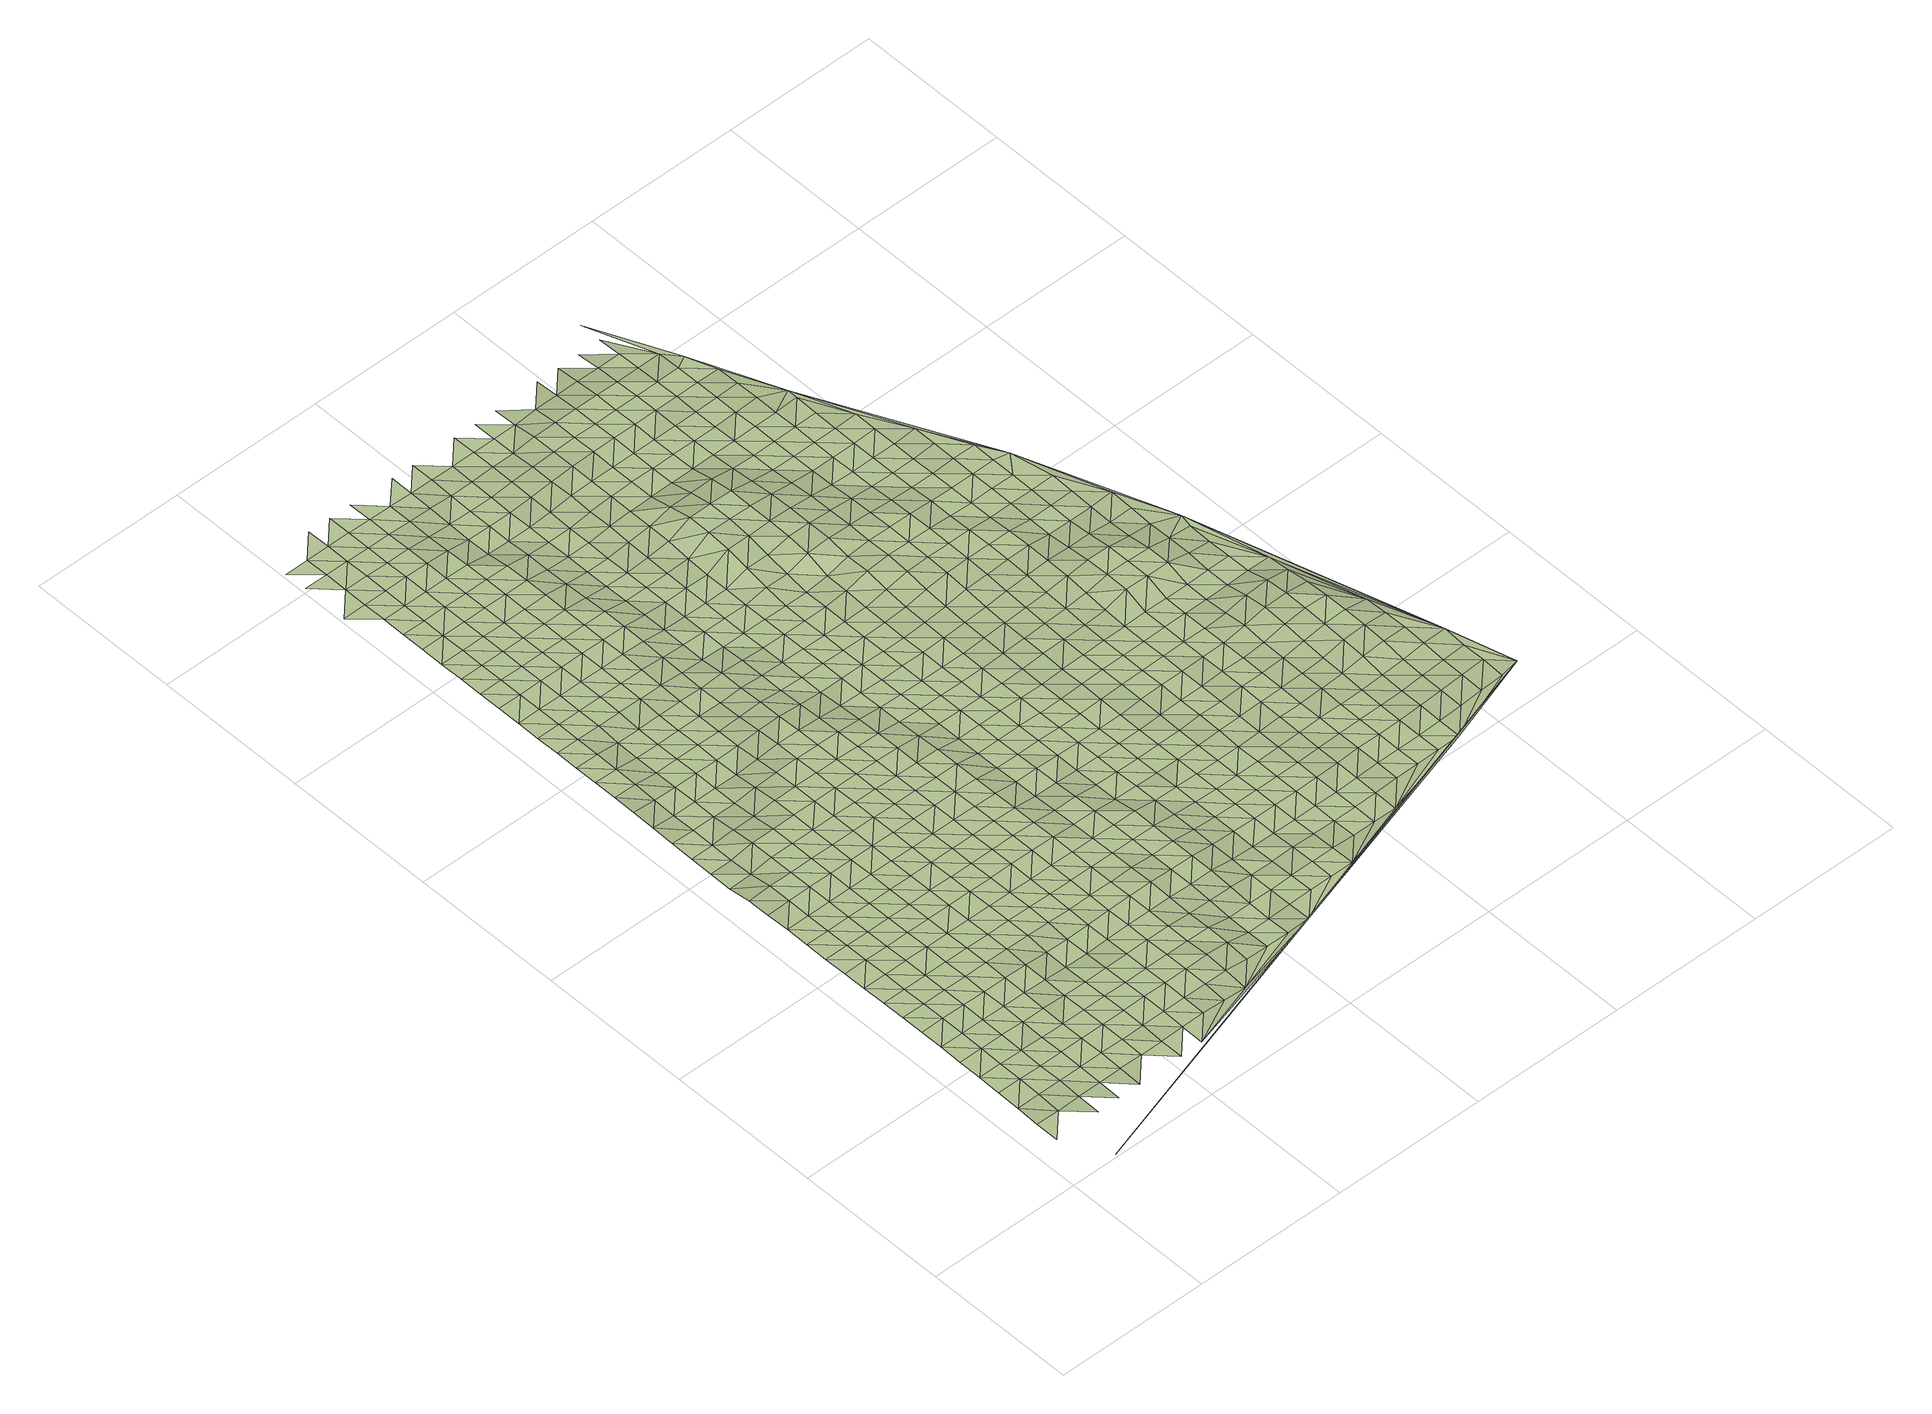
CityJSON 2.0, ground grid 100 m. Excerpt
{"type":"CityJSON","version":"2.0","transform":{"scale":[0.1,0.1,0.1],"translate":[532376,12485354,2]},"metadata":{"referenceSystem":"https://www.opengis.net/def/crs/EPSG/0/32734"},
"CityObjects":{
"terrain1":{"type":"TINRelief","geometry":[{"type":"CompositeSurface","lod":"1","boundaries":[[[0,1,2]],[[3,0,2]],[[4,3,5]],[[2,6,3]],[[7,4,5]],[[5,3,6]],[[8,7,9]],[[10,6,2]],[[5,11,7]],[[10,2,12]],[[13,8,9]],[[7,11,9]],[[6,14,5]],[[10,14,6]],[[15,16,13]],[[17,11,5]],[[9,18,13]],[[14,17,5]],[[16,15,19]],[[13,18,15]],[[9,11,20]],[[14,10,21]],[[17,20,11]],[[22,19,23]],[[10,24,21]],[[25,18,9]],[[19,15,23]],[[17,14,26]],[[20,25,9]],[[27,22,28]],[[21,26,14]],[[23,28,22]],[[15,18,29]],[[30,20,17]],[[25,31,18]],[[30,17,26]],[[32,27,33]],[[15,29,23]],[[27,28,34]],[[18,31,29]],[[32,33,35]],[[25,20,36]],[[37,26,21]],[[27,34,33]],[[20,30,38]],[[28,23,39]],[[40,37,21]],[[31,25,36]],[[39,23,29]],[[20,38,36]],[[41,35,42]],[[34,28,43]],[[30,26,44]],[[35,33,42]],[[37,45,26]],[[43,28,39]],[[46,41,47]],[[48,29,31]],[[38,30,44]],[[36,49,31]],[[44,26,45]],[[34,50,33]],[[42,47,41]],[[29,48,39]],[[37,40,51]],[[50,34,43]],[[31,49,48]],[[38,52,36]],[[46,53,54]],[[33,55,42]],[[45,37,51]],[[46,47,56]],[[44,52,38]],[[43,39,57]],[[55,33,50]],[[54,53,58]],[[49,36,59]],[[46,56,53]],[[39,48,57]],[[47,42,60]],[[52,59,36]],[[44,45,61]],[[60,42,55]],[[51,62,45]],[[63,58,64]],[[65,50,43]],[[57,66,43]],[[47,67,56]],[[48,49,68]],[[52,44,61]],[[64,58,53]],[[59,69,49]],[[61,45,62]],[[50,65,55]],[[47,60,67]],[[65,43,66]],[[70,63,71]],[[48,68,57]],[[49,69,68]],[[71,63,64]],[[53,56,72]],[[60,55,73]],[[59,52,74]],[[75,62,51]],[[67,76,56]],[[61,77,52]],[[78,70,79]],[[66,57,80]],[[65,73,55]],[[81,75,51]],[[53,72,64]],[[69,59,74]],[[79,70,71]],[[56,76,72]],[[80,57,68]],[[52,77,74]],[[67,60,82]],[[61,62,83]],[[84,78,85]],[[66,86,65]],[[73,82,60]],[[75,83,62]],[[71,64,87]],[[85,78,79]],[[86,66,80]],[[88,76,67]],[[89,68,69]],[[90,77,61]],[[64,72,87]],[[74,91,69]],[[92,93,84]],[[94,73,65]],[[82,88,67]],[[83,90,61]],[[68,89,80]],[[75,81,95]],[[85,92,84]],[[94,65,86]],[[69,91,89]],[[79,71,96]],[[74,77,97]],[[87,98,71]],[[72,76,99]],[[73,100,82]],[[83,75,95]],[[88,101,76]],[[90,97,77]],[[93,102,103]],[[96,85,79]],[[86,80,104]],[[92,105,93]],[[96,71,98]],[[100,73,94]],[[72,99,87]],[[106,91,74]],[[76,101,99]],[[80,89,104]],[[103,102,107]],[[88,82,108]],[[93,105,102]],[[97,106,74]],[[94,86,109]],[[110,90,83]],[[82,100,108]],[[95,111,83]],[[92,85,112]],[[98,87,113]],[[85,96,114]],[[104,109,86]],[[115,107,116]],[[101,88,117]],[[89,91,118]],[[90,110,97]],[[99,113,87]],[[106,119,91]],[[83,111,110]],[[105,92,112]],[[116,107,102]],[[85,114,112]],[[108,117,88]],[[98,120,96]],[[100,94,121]],[[89,118,104]],[[122,95,123]],[[94,109,124]],[[91,119,118]],[[125,115,126]],[[106,97,127]],[[113,120,98]],[[99,101,128]],[[100,121,108]],[[122,111,95]],[[126,115,116]],[[101,117,129]],[[94,124,121]],[[97,110,127]],[[102,105,130]],[[114,96,131]],[[109,104,132]],[[112,133,105]],[[125,134,135]],[[99,128,113]],[[119,106,136]],[[120,131,96]],[[101,129,128]],[[132,104,118]],[[102,130,116]],[[117,108,137]],[[134,125,126]],[[105,133,130]],[[127,136,106]],[[114,138,112]],[[124,109,139]],[[110,111,140]],[[137,108,121]],[[122,141,111]],[[122,123,142]],[[135,143,144]],[[120,113,145]],[[131,138,114]],[[139,109,132]],[[126,116,146]],[[129,117,147]],[[148,118,119]],[[110,140,127]],[[134,143,135]],[[113,128,145]],[[119,136,149]],[[111,141,140]],[[133,112,150]],[[116,130,146]],[[147,117,137]],[[151,144,152]],[[131,120,153]],[[121,124,154]],[[118,148,132]],[[138,150,112]],[[124,139,155]],[[119,149,148]],[[136,127,156]],[[143,152,144]],[[145,153,120]],[[157,134,126]],[[158,128,129]],[[137,121,154]],[[141,122,142]],[[146,159,126]],[[129,147,160]],[[124,155,154]],[[156,127,140]],[[133,161,130]],[[162,138,131]],[[139,132,163]],[[150,164,133]],[[142,123,165]],[[166,151,167]],[[134,157,143]],[[128,158,145]],[[149,136,168]],[[152,169,151]],[[157,126,159]],[[162,131,153]],[[129,160,158]],[[132,148,163]],[[130,161,146]],[[133,164,161]],[[168,136,156]],[[170,166,167]],[[147,137,171]],[[139,172,155]],[[140,141,173]],[[169,167,151]],[[154,174,137]],[[142,175,141]],[[152,143,176]],[[150,138,177]],[[153,145,178]],[[138,162,179]],[[163,172,139]],[[159,146,180]],[[171,160,147]],[[148,149,181]],[[156,140,173]],[[143,157,176]],[[158,178,145]],[[137,174,171]],[[149,168,182]],[[141,175,173]],[[170,183,184]],[[164,150,177]],[[154,155,185]],[[180,146,161]],[[138,179,177]],[[169,152,186]],[[148,181,163]],[[167,183,170]],[[172,185,155]],[[149,182,181]],[[159,187,157]],[[162,153,188]],[[158,160,189]],[[176,186,152]],[[178,190,153]],[[191,184,192]],[[193,174,154]],[[168,156,194]],[[175,142,165]],[[187,159,180]],[[160,171,189]],[[173,195,156]],[[161,164,196]],[[179,162,188]],[[197,172,163]],[[183,192,184]],[[177,198,164]],[[188,153,190]],[[185,193,154]],[[199,167,169]],[[157,200,176]],[[194,182,168]],[[169,186,201]],[[197,163,181]],[[156,195,194]],[[161,196,180]],[[178,158,202]],[[171,174,203]],[[175,204,173]],[[200,157,187]],[[164,198,196]],[[158,189,205]],[[206,207,191]],[[167,199,183]],[[179,208,177]],[[185,172,209]],[[192,210,191]],[[199,169,201]],[[193,203,174]],[[204,175,165]],[[186,176,211]],[[190,178,202]],[[188,208,179]],[[158,205,202]],[[172,197,209]],[[207,206,212]],[[187,180,213]],[[171,214,189]],[[215,181,182]],[[195,173,216]],[[217,218,219]],[[191,210,206]],[[211,176,200]],[[182,194,220]],[[192,183,221]],[[198,177,222]],[[180,196,213]],[[203,214,171]],[[216,173,204]],[[223,201,186]],[[224,193,185]],[[181,215,197]],[[217,219,225]],[[183,199,221]],[[208,222,177]],[[209,226,185]],[[215,182,220]],[[218,212,227]],[[200,187,228]],[[188,190,229]],[[230,205,189]],[[195,231,194]],[[165,123,232]],[[186,211,223]],[[202,233,190]],[[210,192,234]],[[193,224,203]],[[227,212,206]],[[213,228,187]],[[214,230,189]],[[185,226,224]],[[195,216,231]],[[198,235,196]],[[208,188,229]],[[209,197,236]],[[237,204,165]],[[221,234,192]],[[222,238,198]],[[229,190,233]],[[218,239,219]],[[199,201,240]],[[202,205,241]],[[194,242,220]],[[243,244,225]],[[201,223,245]],[[236,197,215]],[[246,206,210]],[[211,200,247]],[[196,235,213]],[[214,203,248]],[[218,227,239]],[[200,228,249]],[[198,238,235]],[[230,241,205]],[[242,194,231]],[[199,240,221]],[[250,226,209]],[[216,204,251]],[[210,234,246]],[[240,201,245]],[[203,224,248]],[[225,219,252]],[[211,247,223]],[[222,208,253]],[[254,233,202]],[[255,256,243]],[[200,249,247]],[[229,257,208]],[[236,250,209]],[[228,213,258]],[[230,214,259]],[[215,220,260]],[[216,251,231]],[[252,219,239]],[[241,254,202]],[[220,242,261]],[[204,237,251]],[[227,206,262]],[[234,221,263]],[[238,222,253]],[[206,246,264]],[[258,213,235]],[[208,257,253]],[[248,259,214]],[[265,237,165]],[[223,266,245]],[[229,233,267]],[[224,226,268]],[[260,236,215]],[[263,221,240]],[[250,269,226]],[[260,220,261]],[[243,225,270]],[[262,239,227]],[[228,271,249]],[[231,272,242]],[[225,252,273]],[[206,264,262]],[[223,247,266]],[[254,267,233]],[[234,274,246]],[[241,230,275]],[[224,268,248]],[[271,228,258]],[[230,259,276]],[[226,269,268]],[[231,251,272]],[[255,243,270]],[[235,238,277]],[[278,257,229]],[[225,273,270]],[[274,234,263]],[[253,279,238]],[[280,240,245]],[[249,281,247]],[[241,275,254]],[[250,236,282]],[[242,283,261]],[[266,284,245]],[[267,278,229]],[[230,276,275]],[[236,260,285]],[[252,239,286]],[[264,246,287]],[[235,277,258]],[[259,248,288]],[[237,265,251]],[[289,239,262]],[[281,249,271]],[[238,279,277]],[[283,242,272]],[[240,280,263]],[[253,257,290]],[[269,250,282]],[[287,246,274]],[[280,245,284]],[[288,248,268]],[[236,285,282]],[[265,165,291]],[[273,252,286]],[[247,292,266]],[[267,254,293]],[[270,294,255]],[[286,239,289]],[[278,290,257]],[[264,295,262]],[[258,296,271]],[[276,259,297]],[[260,261,298]],[[251,299,272]],[[281,292,247]],[[254,275,293]],[[283,300,261]],[[274,263,301]],[[302,279,253]],[[255,294,303]],[[295,264,287]],[[258,277,296]],[[297,259,288]],[[299,251,265]],[[273,304,270]],[[284,266,305]],[[278,267,306]],[[307,268,269]],[[285,260,298]],[[263,280,301]],[[290,302,253]],[[282,308,269]],[[298,261,300]],[[309,289,262]],[[310,283,272]],[[286,304,273]],[[292,305,266]],[[293,306,267]],[[287,274,311]],[[281,271,312]],[[313,275,276]],[[268,307,288]],[[262,295,309]],[[296,314,271]],[[276,297,315]],[[269,308,307]],[[310,272,299]],[[294,270,316]],[[277,279,317]],[[318,290,278]],[[285,319,282]],[[165,232,291]],[[301,311,274]],[[302,320,279]],[[280,284,321]],[[292,281,312]],[[275,313,293]],[[300,283,322]],[[304,316,270]],[[305,323,284]],[[312,271,314]],[[318,278,306]],[[276,315,313]],[[319,285,298]],[[324,286,289]],[[277,317,296]],[[297,288,325]],[[299,265,291]],[[289,309,326]],[[279,320,317]],[[283,310,322]],[[295,287,327]],[[280,321,301]],[[308,282,328]],[[287,311,329]],[[321,284,323]],[[288,307,325]],[[286,324,304]],[[302,290,330]],[[306,293,331]],[[316,332,294]],[[324,289,326]],[[290,318,333]],[[328,282,319]],[[295,327,309]],[[305,292,334]],[[314,296,335]],[[297,336,315]],[[337,298,300]],[[299,338,310]],[[287,329,327]],[[312,339,292]],[[313,331,293]],[[322,340,300]],[[311,301,341]],[[320,302,330]],[[308,342,307]],[[294,332,343]],[[317,335,296]],[[290,333,330]],[[336,297,325]],[[291,338,299]],[[316,304,344]],[[323,305,334]],[[298,337,319]],[[341,301,321]],[[292,339,334]],[[342,308,328]],[[337,300,340]],[[309,345,326]],[[314,346,312]],[[318,306,347]],[[348,313,315]],[[322,310,349]],[[304,324,344]],[[331,350,306]],[[311,351,329]],[[307,352,325]],[[309,327,345]],[[335,346,314]],[[315,336,348]],[[338,349,310]],[[332,316,353]],[[317,320,354]],[[333,318,347]],[[328,319,355]],[[351,311,341]],[[330,356,320]],[[347,306,350]],[[352,307,342]],[[357,321,323]],[[339,312,358]],[[359,340,322]],[[344,353,316]],[[334,360,323]],[[319,337,355]],[[324,326,361]],[[329,362,327]],[[317,354,335]],[[331,313,363]],[[364,336,325]],[[338,291,232]],[[345,365,326]],[[346,358,312]],[[320,356,354]],[[313,348,366]],[[349,359,322]],[[343,332,367]],[[321,357,341]],[[333,368,330]],[[342,328,369]],[[362,329,351]],[[357,323,360]],[[325,352,364]],[[324,361,344]],[[339,370,334]],[[350,331,363]],[[332,353,367]],[[361,326,365]],[[347,368,333]],[[313,366,363]],[[355,369,328]],[[327,371,345]],[[346,335,372]],[[337,340,373]],[[358,370,339]],[[359,374,340]],[[341,375,351]],[[356,330,376]],[[348,336,377]],[[338,378,349]],[[362,371,327]],[[335,354,372]],[[336,364,379]],[[338,232,380]],[[353,344,381]],[[360,334,382]],[[352,342,383]],[[337,373,355]],[[341,357,375]],[[368,376,330]],[[342,369,384]],[[340,374,373]],[[365,345,385]],[[358,346,386]],[[347,350,387]],[[366,348,377]],[[381,344,361]],[[370,382,334]],[[363,388,350]],[[377,336,379]],[[338,380,378]],[[352,383,364]],[[359,349,389]],[[371,385,345]],[[372,386,346]],[[342,384,383]],[[353,390,367]],[[362,351,391]],[[360,392,357]],[[356,393,354]],[[368,347,387]],[[369,355,394]],[[375,395,351]],[[376,396,356]],[[387,350,388]],[[397,398,232]],[[366,399,363]],[[374,359,389]],[[390,353,381]],[[382,392,360]],[[394,355,373]],[[349,378,389]],[[400,361,365]],[[371,362,391]],[[358,401,370]],[[354,393,372]],[[364,402,379]],[[385,403,365]],[[391,351,395]],[[358,386,404]],[[356,396,393]],[[377,399,366]],[[405,367,406]],[[357,407,375]],[[384,369,408]],[[409,380,232]],[[364,383,402]],[[361,400,381]],[[376,368,410]],[[388,363,411]],[[390,406,367]],[[400,365,403]],[[392,407,357]],[[358,404,401]],[[387,412,368]],[[408,369,394]],[[382,370,413]],[[386,372,414]],[[415,373,374]],[[378,380,409]],[[399,411,363]],[[389,416,374]],[[385,371,417]],[[395,375,418]],[[396,376,410]],[[419,377,379]],[[384,420,383]],[[391,421,371]],[[414,372,393]],[[368,412,410]],[[402,422,379]],[[390,381,423]],[[392,382,413]],[[388,424,387]],[[373,415,394]],[[407,418,375]],[[370,401,413]],[[420,384,408]],[[415,374,416]],[[403,385,417]],[[404,386,425]],[[377,419,399]],[[389,378,426]],[[423,381,400]],[[371,421,417]],[[411,424,388]],[[419,379,422]],[[395,427,391]],[[383,428,402]],[[425,386,414]],[[426,378,409]],[[429,409,232]],[[430,406,390]],[[393,396,431]],[[412,387,432]],[[408,394,433]],[[418,427,395]],[[410,434,396]],[[420,428,383]],[[407,392,435]],[[401,404,436]],[[411,399,437]],[[438,416,389]],[[423,430,390]],[[413,439,392]],[[424,432,387]],[[394,415,433]],[[400,403,440]],[[421,391,441]],[[393,431,414]],[[422,402,442]],[[417,443,403]],[[436,404,425]],[[396,434,431]],[[399,419,437]],[[426,438,389]],[[407,435,418]],[[412,444,410]],[[427,441,391]],[[392,439,435]],[[428,442,402]],[[440,423,400]],[[413,401,445]],[[424,411,446]],[[420,408,447]],[[430,448,406]],[[443,440,403]],[[432,444,412]],[[433,449,408]],[[421,450,417]],[[425,414,451]],[[415,416,452]],[[429,426,409]],[[445,401,436]],[[437,446,411]],[[438,453,416]],[[427,418,454]],[[434,410,455]],[[419,422,456]],[[428,420,447]],[[457,406,448]],[[441,450,421]],[[414,431,451]],[[442,458,422]],[[447,408,449]],[[459,429,232]],[[460,439,413]],[[415,452,433]],[[418,435,454]],[[444,455,410]],[[452,416,453]],[[430,423,461]],[[443,417,462]],[[432,424,463]],[[419,456,437]],[[423,440,464]],[[445,460,413]],[[424,446,465]],[[456,422,458]],[[441,427,466]],[[436,425,467]],[[438,426,468]],[[450,462,417]],[[451,469,425]],[[426,429,470]],[[448,430,461]],[[471,431,434]],[[432,463,444]],[[442,428,472]],[[449,433,473]],[[423,464,461]],[[454,466,427]],[[455,474,434]],[[424,465,463]],[[447,475,428]],[[439,476,435]],[[467,445,436]],[[446,437,477]],[[453,438,468]],[[460,478,439]],[[467,425,469]],[[473,433,452]],[[426,470,468]],[[440,443,479]],[[480,450,441]],[[431,471,451]],[[458,442,472]],[[462,481,443]],[[434,474,471]],[[477,437,456]],[[428,475,472]],[[435,476,454]],[[455,444,482]],[[449,483,447]],[[480,441,466]],[[439,478,476]],[[464,440,479]],[[465,446,484]],[[461,485,448]],[[479,443,481]],[[444,463,482]],[[483,449,473]],[[460,445,486]],[[469,451,487]],[[488,452,453]],[[459,470,429]],[[445,467,489]],[[484,446,477]],[[468,490,453]],[[462,450,491]],[[466,454,492]],[[474,455,493]],[[494,456,458]],[[475,447,495]],[[496,448,485]],[[450,480,497]],[[471,487,451]],[[472,498,458]],[[464,499,461]],[[478,460,486]],[[465,500,463]],[[452,488,473]],[[476,492,454]],[[445,489,486]],[[482,493,455]],[[495,447,483]],[[488,453,490]],[[481,462,491]],[[469,501,467]],[[456,494,477]],[[468,470,502]],[[499,464,479]],[[450,497,491]],[[500,465,484]],[[494,458,498]],[[471,474,503]],[[475,504,472]],[[487,501,469]],[[459,502,470]],[[485,461,505]],[[480,466,506]],[[463,507,482]],[[483,473,508]],[[492,509,466]],[[503,474,493]],[[504,475,495]],[[476,478,510]],[[489,467,511]],[[484,477,512]],[[513,490,468]],[[505,461,499]],[[486,514,478]],[[500,507,463]],[[473,488,508]],[[515,479,481]],[[497,480,506]],[[498,472,516]],[[491,517,481]],[[506,466,509]],[[501,511,467]],[[477,494,512]],[[502,513,468]],[[485,518,496]],[[487,471,519]],[[493,482,520]],[[495,483,521]],[[478,514,510]],[[471,503,522]],[[516,472,504]],[[479,515,499]],[[492,476,523]],[[489,524,486]],[[518,485,505]],[[515,481,517]],[[507,520,482]],[[508,521,483]],[[497,525,491]],[[501,487,519]],[[500,484,526]],[[498,527,494]],[[488,490,528]],[[511,524,489]],[[471,522,519]],[[512,529,484]],[[513,530,490]],[[509,492,523]],[[459,531,502]],[[506,525,497]],[[476,510,523]],[[527,498,516]],[[505,499,532]],[[514,486,533]],[[503,493,534]],[[507,500,526]],[[504,495,535]],[[488,528,508]],[[520,536,493]],[[526,484,529]],[[495,521,537]],[[528,490,530]],[[517,491,538]],[[494,539,512]],[[499,515,532]],[[524,533,486]],[[511,501,540]],[[522,503,534]],[[504,535,516]],[[513,502,541]],[[525,538,491]],[[519,542,501]],[[534,493,536]],[[539,494,527]],[[495,537,535]],[[518,505,543]],[[506,509,544]],[[521,508,545]],[[523,546,509]],[[510,514,547]],[[511,540,524]],[[520,507,548]],[[529,512,549]],[[530,513,541]],[[532,543,505]],[[533,550,514]],[[501,542,540]],[[526,551,507]],[[545,508,528]],[[502,531,541]],[[515,517,552]],[[525,506,544]],[[522,553,519]],[[527,516,554]],[[538,555,517]],[[544,509,546]],[[549,512,539]],[[459,556,531]],[[510,547,523]],[[536,520,548]],[[521,557,537]],[[514,550,547]],[[534,553,522]],[[507,551,548]],[[516,535,554]],[[515,552,532]],[[533,524,558]],[[529,559,526]],[[518,543,560]],[[552,517,555]],[[557,521,545]],[[542,519,561]],[[539,527,562]],[[563,528,530]],[[459,232,564]],[[524,540,558]],[[559,529,549]],[[541,565,530]],[[538,525,566]],[[567,546,523]],[[537,568,535]],[[518,560,569]],[[544,570,525]],[[553,561,519]],[[554,562,527]],[[543,532,571]],[[550,533,572]],[[573,534,536]],[[551,526,574]],[[528,563,545]],[[567,523,547]],[[548,575,536]],[[568,537,557]],[[563,530,565]],[[555,538,566]],[[531,556,541]],[[571,532,552]],[[525,570,566]],[[558,572,533]],[[574,526,559]],[[546,576,544]],[[540,542,577]],[[534,573,553]],[[549,539,578]],[[535,579,554]],[[561,580,542]],[[573,536,575]],[[539,562,581]],[[556,459,582]],[[560,543,583]],[[551,584,548]],[[545,585,557]],[[567,576,546]],[[579,535,568]],[[547,550,586]],[[540,577,558]],[[549,578,559]],[[565,541,587]],[[583,543,571]],[[550,572,588]],[[542,580,577]],[[584,551,574]],[[539,581,578]],[[545,563,585]],[[589,552,555]],[[590,570,544]],[[561,553,591]],[[562,554,592]],[[566,593,555]],[[556,587,541]],[[560,594,569]],[[547,586,567]],[[575,548,595]],[[576,590,544]],[[550,588,586]],[[553,573,591]],[[592,554,579]],[[552,589,571]],[[572,558,596]],[[574,559,597]],[[598,568,557]],[[594,560,583]],[[589,555,593]],[[595,548,584]],[[585,599,557]],[[566,570,600]],[[580,561,601]],[[562,602,581]],[[563,565,603]],[[596,558,577]],[[559,578,597]],[[587,604,565]],[[576,567,605]],[[575,606,573]],[[568,598,579]],[[590,600,570]],[[591,601,561]],[[562,592,602]],[[598,557,599]],[[583,571,607]],[[588,572,608]],[[584,574,609]],[[563,603,585]],[[567,586,605]],[[606,575,595]],[[603,565,604]],[[610,593,566]],[[611,577,580]],[[581,612,578]],[[571,589,607]],[[608,572,596]],[[597,609,574]],[[590,576,613]],[[573,614,591]],[[592,579,615]],[[587,556,616]],[[600,610,566]],[[580,601,611]],[[612,581,602]],[[617,586,588]],[[618,595,584]],[[599,585,619]],[[605,613,576]],[[614,573,606]],[[579,598,615]],[[620,594,583]],[[596,577,621]],[[578,622,597]],[[604,587,616]],[[607,623,583]],[[617,588,608]],[[618,584,609]],[[619,585,603]],[[556,582,616]],[[589,593,624]],[[625,600,590]],[[601,591,626]],[[592,627,602]],[[610,628,593]],[[611,621,577]],[[612,622,578]],[[594,620,629]],[[605,586,630]],[[599,631,598]],[[620,583,623]],[[625,590,613]],[[626,591,614]],[[627,592,615]],[[589,624,607]],[[608,596,632]],[[606,595,633]],[[609,597,634]],[[624,593,628]],[[630,586,617]],[[595,618,635]],[[631,599,619]],[[601,636,611]],[[637,603,604]],[[596,621,632]],[[622,634,597]],[[616,638,604]],[[610,600,639]],[[640,613,605]],[[614,606,633]],[[641,612,602]],[[598,642,615]],[[600,625,643]],[[636,601,626]],[[595,635,633]],[[627,644,602]],[[623,607,645]],[[603,637,619]],[[459,564,582]],[[630,640,605]],[[642,598,631]],[[637,604,638]],[[628,610,639]],[[617,608,646]],[[621,611,647]],[[618,609,648]],[[612,641,622]],[[645,607,624]],[[600,643,639]],[[632,649,608]],[[634,650,609]],[[641,602,644]],[[614,651,626]],[[627,615,652]],[[653,616,582]],[[647,611,636]],[[623,654,620]],[[625,613,655]],[[646,630,617]],[[635,618,648]],[[631,619,656]],[[640,657,613]],[[646,608,649]],[[651,614,633]],[[648,609,650]],[[652,615,642]],[[621,658,632]],[[634,622,659]],[[653,638,616]],[[654,623,645]],[[619,637,656]],[[660,624,628]],[[643,625,655]],[[661,644,627]],[[639,662,628]],[[655,613,657]],[[658,621,647]],[[622,641,659]],[[663,664,620]],[[636,626,665]],[[635,666,633]],[[642,631,667]],[[651,668,626]],[[661,627,652]],[[624,660,645]],[[640,630,669]],[[649,632,670]],[[650,634,671]],[[663,620,654]],[[660,628,662]],[[630,646,672]],[[666,635,648]],[[656,667,631]],[[643,673,639]],[[636,665,647]],[[637,638,674]],[[670,632,658]],[[626,668,665]],[[659,671,634]],[[653,675,638]],[[676,653,582]],[[657,640,669]],[[677,651,633]],[[641,644,678]],[[655,673,643]],[[630,672,669]],[[644,661,679]],[[654,645,680]],[[649,681,646]],[[648,650,682]],[[652,642,683]],[[637,674,656]],[[677,633,666]],[[642,667,684]],[[638,675,674]],[[662,639,685]],[[658,647,686]],[[641,678,659]],[[645,660,680]],[[681,649,670]],[[682,650,671]],[[678,644,679]],[[668,651,687]],[[673,685,639]],[[647,665,686]],[[642,684,683]],[[663,654,688]],[[655,657,689]],[[672,646,690]],[[691,666,648]],[[661,652,692]],[[667,656,693]],[[669,694,657]],[[651,677,687]],[[670,658,695]],[[671,659,696]],[[675,653,676]],[[680,688,654]],[[690,646,681]],[[682,691,648]],[[693,656,674]],[[660,662,697]],[[673,655,689]],[[692,679,661]],[[685,698,662]],[[689,657,694]],[[686,695,658]],[[696,659,678]],[[692,652,683]],[[699,676,582]],[[672,700,669]],[[701,665,668]],[[702,677,666]],[[684,667,703]],[[687,704,668]],[[660,697,680]],[[705,681,670]],[[671,706,682]],[[663,688,707]],[[697,662,698]],[[700,672,690]],[[691,702,666]],[[564,232,398]],[[703,667,693]],[[665,701,686]],[[708,674,675]],[[705,670,695]],[[668,704,701]],[[706,671,696]],[[676,709,675]],[[685,673,710]],[[694,669,711]],[[687,677,712]],[[713,678,679]],[[684,714,683]],[[663,707,715]],[[689,716,673]],[[679,692,717]],[[688,680,718]],[[691,682,719]],[[674,708,693]],[[711,669,700]],[[702,712,677]],[[714,684,703]],[[708,675,709]],[[698,685,710]],[[690,681,720]],[[695,686,721]],[[678,713,696]],[[718,680,697]],[[673,716,710]],[[681,705,722]],[[706,719,682]],[[713,679,717]],[[694,723,689]],[[724,704,687]],[[683,725,692]],[[699,582,564]],[[701,721,686]],[[707,688,726]],[[700,690,720]],[[727,702,691]],[[703,693,728]],[[723,694,711]],[[681,722,720]],[[712,724,687]],[[725,683,714]],[[706,696,729]],[[709,676,699]],[[726,688,718]],[[727,691,719]],[[693,708,728]],[[730,697,698]],[[716,689,731]],[[705,695,732]],[[733,701,704]],[[717,692,734]],[[710,735,698]],[[721,736,695]],[[729,696,713]],[[731,689,723]],[[704,724,733]],[[734,692,725]],[[697,730,718]],[[737,711,700]],[[722,705,732]],[[712,702,738]],[[739,719,706]],[[714,703,740]],[[707,726,741]],[[730,698,735]],[[720,742,700]],[[732,695,736]],[[702,727,743]],[[728,744,703]],[[716,745,710]],[[708,709,746]],[[729,739,706]],[[699,747,709]],[[711,737,723]],[[721,701,748]],[[724,712,738]],[[713,717,749]],[[725,714,740]],[[707,741,750]],[[745,716,731]],[[700,742,737]],[[701,733,751]],[[702,743,738]],[[717,734,752]],[[740,703,744]],[[726,718,753]],[[722,754,720]],[[708,746,728]],[[746,709,747]],[[735,710,755]],[[736,721,748]],[[727,719,756]],[[749,729,713]],[[718,730,753]],[[732,754,722]],[[701,751,748]],[[739,757,719]],[[749,717,752]],[[731,723,758]],[[755,710,745]],[[726,759,741]],[[742,720,760]],[[733,724,761]],[[743,727,756]],[[734,725,762]],[[744,728,763]],[[723,737,758]],[[738,764,724]],[[756,719,757]],[[740,765,725]],[[735,766,730]],[[747,699,564]],[[759,726,753]],[[754,760,720]],[[763,728,746]],[[745,731,767]],[[768,732,736]],[[751,733,761]],[[739,729,769]],[[762,752,734]],[[766,735,755]],[[748,770,736]],[[761,724,764]],[[729,749,771]],[[725,765,762]],[[750,741,772]],[[743,773,738]],[[744,774,740]],[[758,767,731]],[[730,775,753]],[[737,742,776]],[[732,768,754]],[[757,739,769]],[[759,772,741]],[[760,777,742]],[[768,736,770]],[[756,773,743]],[[729,771,769]],[[774,744,763]],[[751,778,748]],[[749,752,779]],[[780,746,747]],[[775,730,766]],[[564,781,747]],[[755,745,782]],[[737,776,758]],[[764,738,783]],[[765,740,784]],[[745,767,785]],[[742,777,776]],[[778,751,761]],[[779,752,762]],[[786,759,753]],[[760,754,787]],[[746,780,763]],[[773,783,738]],[[784,740,774]],[[780,747,781]],[[755,782,766]],[[770,748,788]],[[756,757,789]],[[790,771,749]],[[786,753,775]],[[745,785,782]],[[754,768,787]],[[769,791,757]],[[767,758,792]],[[765,793,762]],[[788,748,778]],[[779,790,749]],[[759,794,772]],[[777,760,795]],[[796,761,764]],[[773,756,789]],[[774,763,797]],[[792,758,776]],[[783,798,764]],[[789,757,791]],[[793,765,784]],[[775,766,799]],[[770,800,768]],[[769,771,801]],[[759,786,794]],[[787,795,760]],[[763,780,797]],[[767,802,785]],[[761,796,778]],[[803,779,762]],[[564,804,781]],[[766,782,799]],[[800,770,788]],[[796,764,798]],[[790,801,771]],[[805,772,806]],[[784,774,807]],[[802,767,792]],[[762,793,803]],[[786,775,808]],[[809,776,777]],[[768,810,787]],[[783,773,811]],[[812,791,769]],[[772,794,806]],[[777,795,813]],[[789,814,773]],[[797,807,774]],[[785,815,782]],[[788,778,816]],[[790,779,817]],[[780,781,818]],[[799,808,775]],[[810,768,800]],[[801,812,769]],[[776,809,792]],[[798,783,811]],[[815,785,802]],[[777,813,809]],[[778,796,816]],[[773,814,811]],[[779,803,817]],[[795,787,819]],[[789,791,820]],[[821,793,784]],[[780,818,797]],[[784,807,822]],[[781,804,818]],[[823,794,786]],[[782,824,799]],[[800,788,825]],[[786,808,826]],[[787,810,819]],[[812,820,791]],[[564,827,804]],[[792,828,802]],[[801,790,829]],[[793,821,803]],[[824,782,815]],[[816,825,788]],[[817,830,790]],[[784,822,821]],[[794,823,806]],[[813,795,831]],[[796,798,832]],[[833,814,789]],[[807,797,834]],[[786,826,823]],[[792,809,828]],[[811,835,798]],[[808,799,836]],[[801,829,812]],[[831,795,819]],[[820,833,789]],[[790,830,829]],[[834,797,818]],[[806,823,837]],[[810,800,838]],[[796,832,816]],[[817,803,839]],[[836,799,824]],[[800,825,840]],[[835,832,798]],[[841,815,802]],[[811,814,842]],[[822,807,843]],[[828,844,802]],[[839,803,821]],[[808,845,826]],[[809,813,846]],[[810,838,819]],[[820,812,847]],[[813,831,848]],[[800,840,838]],[[833,842,814]],[[843,807,834]],[[825,816,849]],[[850,830,817]],[[851,818,804]],[[808,836,845]],[[841,802,844]],[[812,829,847]],[[852,827,564]],[[824,815,853]],[[854,823,826]],[[809,846,828]],[[855,835,811]],[[823,854,856]],[[813,848,846]],[[849,816,832]],[[839,850,817]],[[845,854,826]],[[831,819,857]],[[833,820,858]],[[821,822,859]],[[818,851,834]],[[842,855,811]],[[822,843,860]],[[851,804,827]],[[836,824,853]],[[815,841,853]],[[840,825,861]],[[819,838,857]],[[847,858,820]],[[844,828,862]],[[830,863,829]],[[859,839,821]],[[861,825,849]],[[850,864,830]],[[822,860,859]],[[853,845,836]],[[831,865,848]],[[866,832,835]],[[843,834,867]],[[845,853,854]],[[862,828,846]],[[855,868,835]],[[844,862,841]],[[840,869,838]],[[833,870,842]],[[829,863,847]],[[865,831,857]],[[833,858,871]],[[830,864,863]],[[834,851,867]],[[852,564,398]],[[832,866,849]],[[869,840,861]],[[866,835,868]],[[841,862,853]],[[846,848,872]],[[850,839,873]],[[843,874,860]],[[833,871,870]],[[839,859,875]],[[838,876,857]],[[855,842,877]],[[858,847,878]],[[865,872,848]],[[874,843,867]],[[862,846,872]],[[861,849,879]],[[864,850,873]],[[851,827,880]],[[853,862,872]],[[876,838,869]],[[878,847,863]],[[839,875,873]],[[868,855,877]],[[859,860,881]],[[849,866,879]],[[842,870,877]],[[882,865,857]],[[858,883,871]],[[851,880,867]],[[874,881,860]],[[827,852,880]],[[869,861,884]],[[882,857,876]],[[883,858,878]],[[872,885,853]],[[882,872,865]],[[863,864,886]],[[887,875,859]],[[879,884,861]],[[873,888,864]],[[866,868,889]],[[870,871,890]],[[891,874,867]],[[877,892,868]],[[881,887,859]],[[876,869,885]],[[863,886,878]],[[890,871,883]],[[864,888,886]],[[891,867,880]],[[866,889,879]],[[873,875,893]],[[869,884,885]],[[889,868,892]],[[872,882,885]],[[885,882,876]],[[881,874,894]],[[887,893,875]],[[877,870,895]],[[880,852,398]],[[884,879,889]],[[878,896,883]],[[873,893,888]],[[897,870,890]],[[874,891,894]],[[887,881,894]],[[878,886,896]],[[885,884,889]],[[892,877,895]],[[891,880,398]],[[896,890,883]],[[886,888,893]],[[895,870,897]],[[894,893,887]],[[895,889,892]],[[398,894,891]],[[896,897,890]],[[893,896,886]],[[885,889,895]],[[893,894,896]],[[398,895,894]],[[896,895,897]],[[894,895,896]]]}]}
},
"vertices":[
[157,452,22],[157,302,20],[307,452,22],[157,602,30],[157,752,35],[307,752,38],[307,602,34],[157,902,41],[157,1052,45],[307,1052,44],[457,452,27],[307,902,41],[457,302,22],[157,1202,48],[457,602,37],[307,1352,47],[157,1352,48],[457,752,35],[307,1202,47],[157,1502,47],[457,902,38],[607,452,30],[157,1652,44],[307,1502,48],[607,302,23],[457,1052,43],[607,602,35],[157,1802,44],[307,1652,45],[457,1352,46],[607,752,34],[457,1202,46],[157,1952,42],[307,1952,44],[307,1802,45],[157,2102,40],[607,1052,39],[757,452,30],[607,902,33],[457,1502,49],[757,302,23],[157,2252,39],[307,2102,41],[457,1652,46],[757,752,34],[757,602,35],[157,2402,40],[307,2252,40],[607,1352,43],[607,1202,43],[457,1802,46],[908,452,30],[757,902,33],[307,2552,42],[157,2552,34],[457,1952,43],[307,2402,41],[607,1502,48],[157,2702,34],[757,1052,39],[457,2102,41],[908,752,34],[908,602,35],[157,2852,12],[307,2702,42],[607,1802,45],[607,1652,46],[457,2252,40],[757,1352,43],[757,1202,43],[157,3002,15],[307,2852,17],[457,2552,43],[607,1952,43],[908,1052,32],[1058,452,29],[457,2402,42],[908,902,32],[157,3152,16],[307,3002,11],[757,1502,48],[1058,302,26],[607,2102,41],[1058,602,36],[157,3302,20],[307,3152,13],[757,1652,46],[457,2702,43],[607,2252,40],[908,1352,37],[1058,752,38],[908,1202,37],[307,3302,14],[157,3452,25],[757,1802,45],[1208,452,35],[457,3002,42],[1058,902,35],[457,2852,45],[607,2552,43],[757,1952,43],[607,2402,42],[307,3602,19],[157,3602,30],[908,1502,47],[307,3452,15],[1058,1052,31],[157,3752,32],[757,2102,41],[908,1652,46],[1208,752,40],[1208,602,40],[457,3302,13],[607,2702,43],[457,3152,26],[157,3902,34],[307,3752,26],[757,2252,41],[1058,1352,29],[1058,1202,29],[607,2852,45],[908,1952,42],[1358,452,36],[1208,302,32],[908,1802,44],[157,4052,34],[307,3902,31],[1208,902,34],[757,2552,42],[757,2402,42],[457,3602,14],[607,3002,42],[1058,1502,45],[457,3452,15],[307,4052,31],[157,4202,33],[1208,1052,31],[908,2102,41],[607,3152,26],[1058,1652,46],[1358,752,40],[1358,602,38],[1508,452,28],[307,4202,34],[157,4352,33],[757,2702,42],[457,3752,12],[908,2252,41],[1208,1352,25],[1208,1202,25],[607,3302,13],[157,4502,33],[307,4352,34],[757,2852,46],[1058,1952,42],[1058,1802,44],[1358,902,37],[457,4052,13],[908,2552,43],[457,3902,13],[908,2402,42],[607,3602,14],[757,3002,47],[1208,1502,40],[607,3452,15],[1659,452,16],[157,4652,33],[307,4652,34],[1358,1052,35],[307,4502,34],[157,4802,33],[1058,2252,40],[1208,1652,44],[1508,752,42],[1058,2102,40],[1508,602,38],[457,4202,30],[757,3302,29],[908,2702,43],[757,3152,44],[607,3752,12],[1358,1352,31],[1358,1202,31],[307,4802,34],[157,4952,33],[1208,1802,44],[457,4352,34],[607,3902,13],[908,3002,45],[1058,2402,41],[908,2852,45],[157,5102,33],[307,4952,34],[1208,1952,40],[1508,1052,36],[1508,902,38],[757,3602,12],[1358,1502,37],[757,3452,12],[457,4652,35],[607,4052,13],[457,4502,35],[1058,2702,42],[1208,2102,40],[1659,602,36],[1058,2552,42],[307,5252,33],[157,5252,33],[908,3152,44],[1358,1652,40],[307,5102,34],[607,4202,30],[157,5402,33],[757,3752,15],[1208,2252,40],[1508,1352,37],[1659,752,45],[6,5702,34],[157,5552,35],[157,5702,35],[1508,1202,37],[457,4802,34],[908,3302,41],[607,4352,34],[1358,1952,42],[157,5852,35],[1358,1802,40],[307,5402,33],[757,3902,14],[1058,3002,43],[1208,2402,40],[1659,902,36],[2259,602,16],[1058,2852,44],[457,4952,35],[908,3602,14],[1508,1502,36],[1809,602,18],[908,3452,27],[307,5552,35],[607,4652,35],[1208,2552,40],[1659,1052,38],[157,6002,36],[6,6002,41],[607,4502,35],[457,5102,35],[757,4202,27],[1358,2102,41],[757,4052,14],[1508,1652,38],[1809,752,35],[307,5702,36],[1058,3302,41],[1208,2702,40],[157,6152,36],[6,6152,33],[1058,3152,42],[908,3752,12],[1358,2252,41],[1659,1352,40],[1659,1202,40],[457,5402,35],[607,4802,34],[457,5252,35],[1959,602,12],[757,4352,33],[1208,2852,42],[1508,1952,42],[1508,1802,39],[307,6002,37],[908,3902,15],[1809,902,35],[307,5852,39],[607,4952,35],[1358,2552,39],[1358,2402,40],[1058,3602,29],[1208,3002,43],[1058,3452,38],[757,4652,35],[908,4052,15],[1659,1652,36],[1809,1052,31],[757,4502,35],[1659,1502,34],[457,5702,37],[607,5102,35],[1508,2102,42],[457,5552,37],[1208,3152,41],[2109,602,12],[908,4202,25],[1358,2702,39],[307,6152,36],[607,5252,35],[1058,3752,20],[1508,2252,40],[1809,1352,43],[1959,752,6],[1809,1202,40],[757,4802,35],[1208,3302,40],[307,6302,34],[457,5852,34],[908,4352,30],[1358,2852,38],[1659,1952,39],[1659,1802,39],[607,5402,35],[1959,902,8],[757,4952,36],[1058,4052,12],[1508,2552,36],[1058,3902,12],[1508,2402,38],[457,6002,34],[1208,3602,32],[1358,3002,38],[1809,1502,43],[1208,3452,36],[908,4652,36],[1959,1052,23],[908,4502,35],[607,5702,37],[1659,2102,37],[607,5552,37],[757,5252,36],[1809,1652,38],[757,5102,35],[1358,3302,35],[1508,2702,36],[457,6152,34],[1358,3152,37],[1058,4352,23],[1208,3752,28],[1659,2252,34],[1959,1352,34],[2109,752,6],[1058,4202,18],[1959,1202,34],[908,4802,37],[1809,1802,36],[457,6302,33],[607,5852,34],[757,5402,36],[1208,3902,25],[1508,3002,33],[1659,2402,33],[2109,902,8],[1508,2852,34],[908,4952,37],[1809,1952,30],[607,6002,34],[1358,3602,20],[1959,1502,34],[1358,3452,30],[1058,4652,34],[1208,4052,25],[2109,1052,23],[1058,4502,30],[757,5702,28],[908,5102,37],[1659,2702,31],[1809,2102,26],[757,5552,33],[1659,2552,31],[607,6152,34],[1508,3152,31],[1959,1652,38],[1208,4202,10],[908,5252,35],[1358,3752,13],[2109,1352,34],[2109,1202,34],[1058,4802,33],[1508,3302,27],[1809,2402,16],[2259,902,7],[1809,2252,18],[2259,752,12],[757,5852,24],[1208,4352,12],[1959,1952,30],[1959,1802,36],[908,5402,35],[1358,3902,15],[1659,3002,22],[1659,2852,29],[2259,1052,10],[757,6002,28],[1058,5102,20],[1208,4502,15],[1508,3602,8],[2109,1502,34],[1058,4952,25],[1508,3452,15],[307,2,27],[4340,1222,63],[1809,2552,11],[908,5702,9],[1358,4202,8],[1959,2102,26],[908,5552,10],[1358,4052,15],[607,6302,33],[757,6152,29],[1208,4652,17],[2109,1652,38],[2410,752,15],[1659,3302,12],[1809,2702,8],[1659,3152,14],[1358,4352,8],[1508,3752,8],[2259,1352,17],[2259,1202,15],[1058,5402,14],[1208,4802,11],[1959,2402,16],[2109,1802,36],[1058,5252,14],[1959,2252,18],[908,5852,11],[1809,2852,8],[1508,3902,8],[2410,902,12],[1208,4952,7],[2109,1952,12],[2560,752,15],[908,6002,20],[1659,3602,8],[1809,3002,8],[2259,1502,17],[1659,3452,9],[1358,4652,8],[1508,4052,8],[1959,2552,11],[2410,1052,6],[1358,4502,8],[1058,5702,6],[1208,5102,6],[2109,2102,11],[1058,5552,6],[1809,3152,8],[1508,4202,5],[1959,2702,8],[2259,1802,15],[908,6152,24],[2259,1652,20],[1208,5252,6],[1659,3752,8],[2410,1352,10],[2410,1202,6],[1358,4802,7],[1809,3302,6],[2109,2402,11],[908,6302,24],[2109,2252,10],[2710,752,16],[1508,4352,6],[1058,6002,11],[1208,5402,6],[1959,3002,8],[1058,5852,7],[1959,2852,8],[1358,4952,6],[1659,4052,6],[2560,1052,12],[1659,3902,6],[2560,902,17],[1809,3602,5],[2259,2102,6],[2410,1502,10],[1809,3452,6],[2259,1952,10],[1508,4652,8],[2109,2552,10],[1508,4502,8],[1208,5702,6],[1358,5102,6],[1208,5552,5],[1959,3152,8],[2410,1652,10],[2109,2702,9],[1058,6152,20],[1659,4352,6],[1809,3752,4],[2560,1352,5],[1659,4202,5],[2560,1202,5],[1358,5402,8],[1508,4802,11],[1959,3302,6],[2259,2402,6],[2410,1802,12],[1058,6302,20],[1358,5252,8],[2259,2252,6],[1208,5852,11],[2109,2852,9],[1809,3902,5],[2710,902,14],[1959,3452,6],[2410,1952,5],[1208,6002,15],[1508,5102,20],[2109,3002,6],[2560,1502,5],[1508,4952,17],[1659,4652,9],[1809,4052,5],[2259,2552,6],[2710,1052,8],[1659,4502,9],[1358,5702,16],[2410,2102,4],[1358,5552,15],[1208,6152,22],[1959,3752,4],[2109,3152,5],[2560,1652,5],[1959,3602,5],[1659,4802,18],[1809,4202,5],[1508,5252,30],[2259,2852,5],[2410,2252,4],[2710,1352,4],[2259,2702,5],[2710,1202,4],[2860,902,5],[1358,5852,25],[1809,4352,32],[2109,3452,4],[2560,1952,5],[2109,3302,4],[2560,1802,6],[1508,5402,30],[2410,2402,4],[1959,4052,5],[2860,1052,4],[1959,3902,5],[1358,6002,25],[1659,5102,39],[2710,1502,4],[1659,4952,35],[1809,4652,95],[2259,3152,5],[2410,2552,4],[1809,4502,63],[2259,3002,4],[1508,5702,33],[2109,3602,5],[2560,2102,4],[1508,5552,36],[3010,902,4],[2710,1652,5],[1959,4202,5],[2410,2702,5],[1358,6152,22],[2109,3752,8],[2560,2252,5],[2860,1352,4],[3761,1052,24],[2860,1202,4],[1659,5402,42],[1809,4802,113],[2710,1802,5],[1358,6302,20],[1659,5252,41],[1508,5852,32],[1959,4352,32],[2259,3452,10],[2410,2852,5],[2259,3302,6],[1809,4952,113],[2109,4052,24],[2560,2552,10],[2710,1952,8],[2109,3902,11],[2560,2402,6],[3160,902,4],[1508,6002,24],[2410,3002,10],[2860,1502,4],[1959,4652,95],[3010,1052,4],[1959,4502,63],[1659,5702,44],[1809,5102,83],[2259,3602,18],[2710,2102,9],[1659,5552,42],[1508,6152,20],[2410,3152,15],[2109,4202,24],[2560,2702,15],[2860,1802,4],[2860,1652,4],[1809,5252,47],[2259,3752,24],[2710,2252,12],[3010,1352,5],[3010,1202,4],[1959,4802,113],[2410,3302,21],[1659,5852,43],[2109,4352,82],[2560,2852,15],[1809,5402,47],[2259,3902,41],[2710,2402,18],[1959,4952,113],[2410,3452,24],[2860,1952,17],[3160,1052,6],[2109,4502,101],[2560,3002,23],[3010,1502,5],[1659,6152,24],[2259,4052,69],[2710,2552,20],[1659,6002,42],[1809,5702,52],[1959,5102,83],[2410,3602,32],[2860,2102,20],[1809,5552,47],[1508,6302,18],[2109,4652,106],[3010,1652,10],[2259,4202,69],[2560,3302,28],[2710,2702,20],[2560,3152,25],[2410,3752,52],[3160,1352,12],[3160,1202,8],[1959,5402,47],[2109,4802,107],[2860,2402,23],[3010,1802,14],[1959,5252,47],[2860,2252,18],[1809,5852,48],[2259,4502,98],[2410,3902,75],[2710,3002,26],[2259,4352,97],[2710,2852,20],[2560,3452,40],[3010,1952,20],[3310,1052,18],[1809,6002,50],[2109,5102,86],[3160,1502,12],[2109,4952,107],[2410,4052,86],[2860,2552,24],[1959,5702,52],[3010,2102,21],[1959,5552,47],[1809,6152,38],[1659,6302,18],[2560,3752,73],[2710,3152,32],[3160,1652,18],[2560,3602,58],[2259,4802,95],[2410,4202,86],[2860,2702,24],[2259,4652,98],[2109,5252,50],[3310,1352,19],[3310,1202,18],[3461,1052,18],[2710,3302,44],[3010,2402,24],[3010,2252,21],[1959,5852,48],[2410,4352,90],[2860,2852,24],[3160,1952,25],[3160,1802,23],[2109,5402,47],[2560,3902,82],[2710,3452,56],[1959,6002,50],[2259,5102,62],[2410,4502,89],[2860,3002,32],[3160,2102,29],[3310,1502,19],[2259,4952,81],[2560,4052,84],[3010,2552,28],[2109,5702,53],[2109,5552,47],[3611,1052,20],[2410,4652,85],[2710,3752,79],[2860,3152,42],[3310,1652,22],[2710,3602,70],[2560,4202,84],[3010,2702,28],[1959,6152,38],[3461,1352,19],[3461,1202,18],[2259,5402,47],[2410,4802,71],[2860,3302,54],[3160,2402,31],[3310,1802,23],[1959,6302,27],[2259,5252,51],[3160,2252,31],[2109,5852,51],[3010,2852,28],[2560,4502,76],[2710,3902,81],[2560,4352,82],[2410,4952,58],[2860,3452,70],[3310,1952,25],[2109,6002,49],[3010,3002,39],[3461,1502,19],[3160,2552,30],[2259,5702,54],[2410,5102,56],[2710,4202,80],[2860,3602,79],[3310,2102,29],[2259,5552,47],[2710,4052,80],[2560,4802,58],[3010,3302,75],[3160,2702,32],[3461,1802,30],[2109,6152,39],[2560,4652,65],[3010,3152,57],[3461,1652,22],[2410,5252,55],[3611,1352,21],[3611,1202,20],[2860,3902,78],[3310,2402,31],[2109,6302,27],[2860,3752,80],[3310,2252,31],[2259,5852,52],[2710,4352,72],[2410,5402,49],[3160,3002,92],[3160,2852,32],[2560,4952,58],[2259,6002,46],[2710,4502,63],[3010,3602,82],[3461,2102,37],[3611,1502,21],[3010,3452,81],[3461,1952,34],[2410,5552,49],[2560,5102,60],[2860,4202,73],[3310,2702,32],[2860,4052,73],[3310,2552,30],[2259,6152,38],[3160,3152,93],[3611,1652,26],[2410,5702,56],[2710,4802,59],[2710,4652,60],[3010,3752,77],[3461,2252,44],[3761,1352,29],[3761,1202,25],[2560,5402,55],[3160,3302,90],[3611,1802,40],[2560,5252,59],[2410,5852,54],[2860,4352,64],[3010,3902,68],[3310,3002,92],[3461,2402,59],[3310,2852,32],[2710,4952,60],[3611,1952,47],[2410,6002,46],[2860,4502,62],[3160,3602,59],[3761,1502,29],[3160,3452,73],[2560,5552,55],[3010,4052,67],[3461,2552,44],[2710,5102,64],[3611,2102,61],[3911,1202,37],[2259,6302,27],[2410,6152,42],[3761,1652,37],[2560,5702,57],[2860,4802,60],[3010,4202,67],[3310,3302,90],[3461,2702,34],[2860,4652,61],[3310,3152,93],[2710,5252,64],[3160,3752,63],[3611,2252,80],[3911,1352,41],[3010,4352,64],[3461,2852,34],[3761,1952,77],[3761,1802,64],[2560,6002,48],[2710,5402,63],[3160,3902,70],[2560,5852,57],[4061,1202,48],[2860,4952,63],[3611,2552,70],[3611,2402,91],[3010,4502,64],[3310,3602,59],[3461,3002,88],[3911,1502,41],[3310,3452,73],[2710,5552,63],[2410,6302,34],[3160,4202,71],[3761,2102,89],[3160,4052,71],[2860,5252,71],[3461,3152,88],[3911,1652,51],[2860,5102,67],[2710,5702,56],[3010,4802,66],[3611,2702,39],[3010,4652,65],[3310,3752,63],[3761,2252,95],[4061,1352,54],[4212,1202,59],[2861,5322,71],[2638,5890,59],[3461,3302,66],[2410,6452,32],[3160,4352,75],[3611,2852,39],[3911,1952,88],[3911,1802,80],[3310,3902,70],[3010,4952,69],[3761,2552,84],[3761,2402,98],[3160,4502,79],[3461,3602,62],[4061,1502,54],[3461,3452,55],[3310,4052,71],[3611,3152,57],[3611,3002,56],[3160,4652,80],[3911,2252,92],[4061,1652,72],[3911,2102,93],[3310,4202,71],[3611,3302,51],[3761,2702,43],[3461,3752,71],[4212,1352,66],[4061,1802,81],[3310,4352,75],[3761,2852,43],[3461,3902,74],[3409,4179,73],[3911,2552,62],[4061,1952,80],[3911,2402,82],[3611,3602,71],[3761,3002,42],[4212,1502,66],[3611,3452,61],[4061,2102,71],[4212,1652,77],[3769,3232,61],[3911,2702,43],[3761,3152,46]
]}
